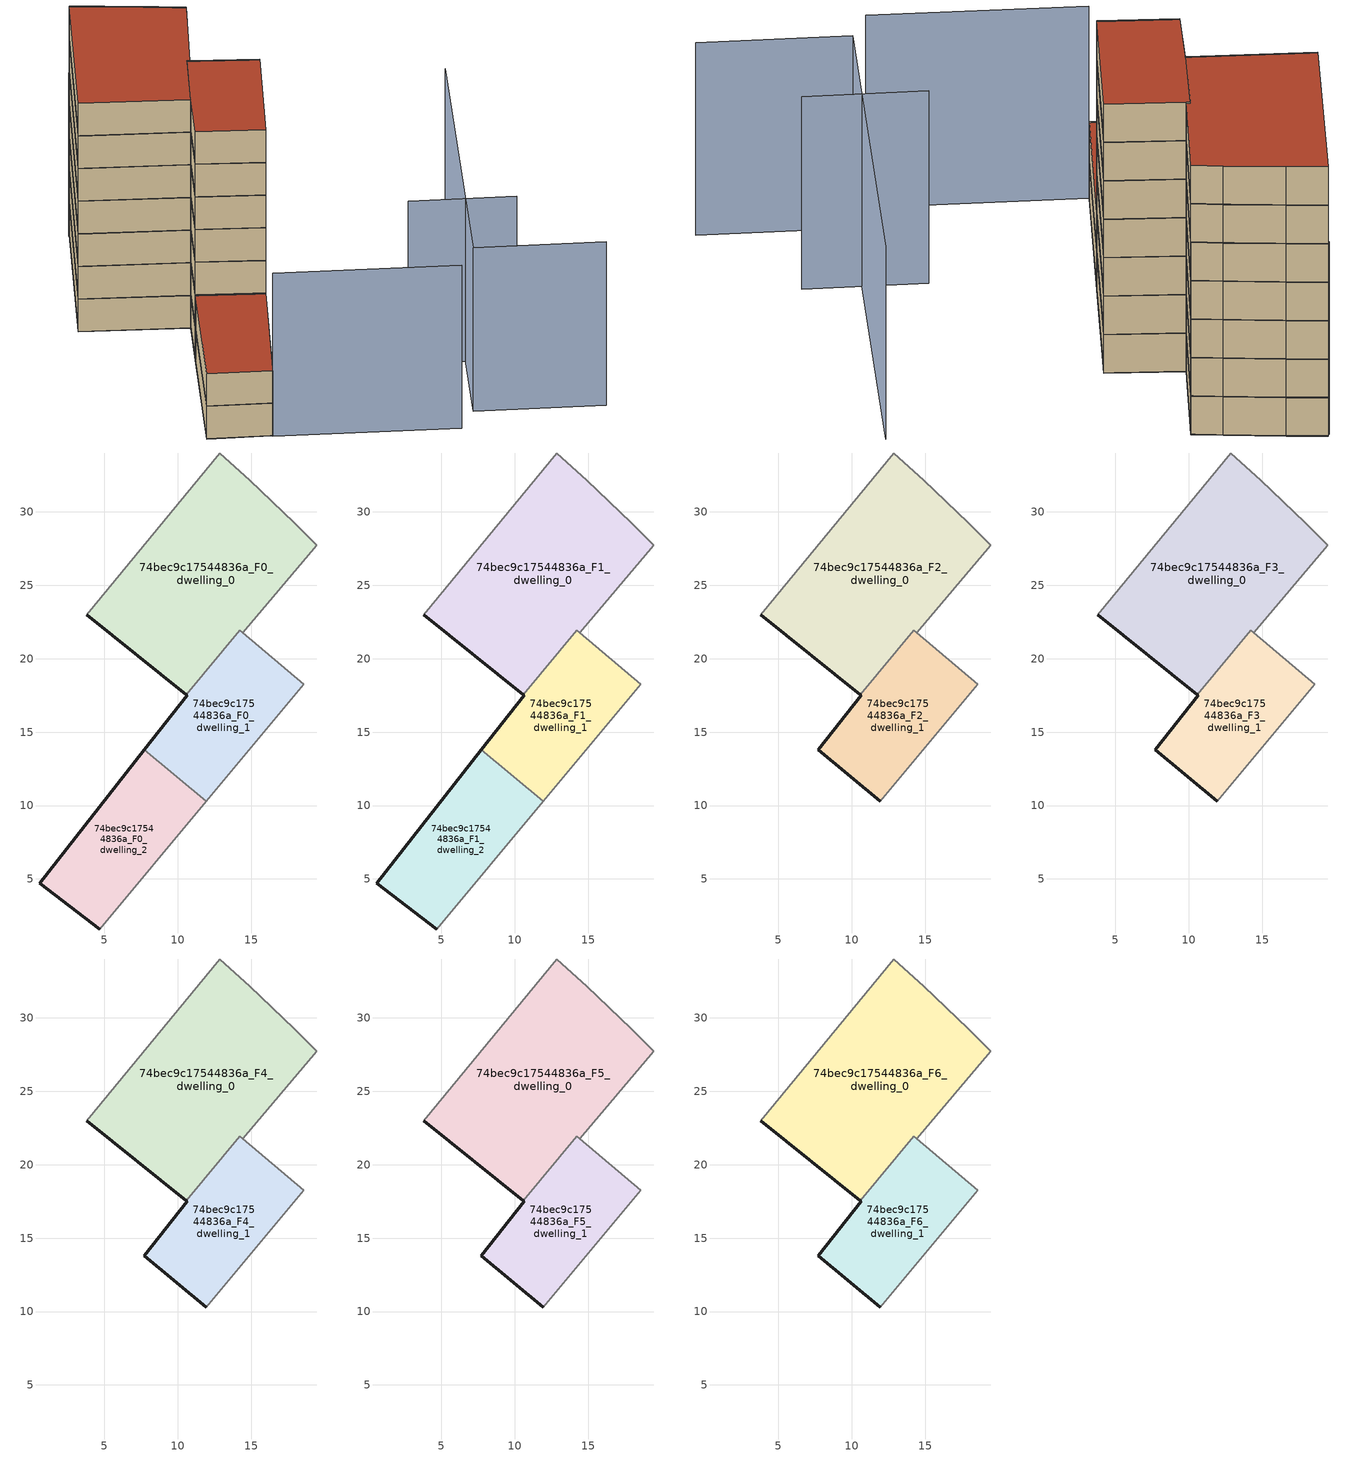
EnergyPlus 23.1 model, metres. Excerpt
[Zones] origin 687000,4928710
74bec9c17544836a_F0_dwelling_0
 floor ground (EU_floor_Construction): 14.43,21.78 19.47,27.75 17.95,29.25 14.93,32.14 12.88,34.01 3.8,23.01 10.6,17.55 14.23,21.94 z0
 wall outside (EU_wall_Construction): 10.6,17.55 3.8,23.01 z0:3
 wall adiabatic (EU_wall_Construction): 3.8,23.01 12.88,34.01 14.93,32.14 17.95,29.25 19.47,27.75 14.43,21.78 14.23,21.94 z0:3
 wall to 74bec9c17544836a_F0_dwelling_1 (EU_wall_Construction): 14.23,21.94 10.61,17.55 z0:3
74bec9c17544836a_F0_dwelling_1
 floor ground (EU_floor_Construction): 11.96,10.31 18.59,18.27 14.43,21.77 14.23,21.94 10.6,17.55 10.65,17.52 7.73,13.8 z0
 wall outside (EU_wall_Construction): 7.73,13.8 10.65,17.52 10.6,17.55 z0:3
 wall adiabatic (EU_wall_Construction): 14.23,21.94 14.43,21.77 18.59,18.27 11.96,10.31 z0:3
 wall to 74bec9c17544836a_F0_dwelling_2 (EU_wall_Construction): 11.96,10.31 7.73,13.8 z0:3
74bec9c17544836a_F0_dwelling_2
 floor ground (EU_floor_Construction): 4.71,1.59 11.96,10.31 7.73,13.8 0.62,4.72 z0
 wall outside (EU_wall_Construction): 4.71,1.59 0.62,4.72 7.73,13.8 z0:3
 wall adiabatic (EU_wall_Construction): 11.96,10.31 4.71,1.59 z0:3
74bec9c17544836a_F1_dwelling_0
 floor to 74bec9c17544836a_F0_dwelling_0 (EU_floor_Construction): 14.43,21.78 19.47,27.75 17.95,29.25 14.93,32.14 12.88,34.01 3.8,23.01 10.6,17.55 14.23,21.94 z3
 wall outside (EU_wall_Construction): 10.6,17.55 3.8,23.01 z3:6
 wall adiabatic (EU_wall_Construction): 3.8,23.01 12.88,34.01 14.93,32.14 17.95,29.25 19.47,27.75 14.43,21.78 14.23,21.94 z3:6
 wall to 74bec9c17544836a_F1_dwelling_1 (EU_wall_Construction): 14.23,21.94 10.61,17.55 z3:6
74bec9c17544836a_F1_dwelling_1
 floor to 74bec9c17544836a_F0_dwelling_1 (EU_floor_Construction): 11.96,10.31 18.59,18.27 14.43,21.77 14.23,21.94 10.6,17.55 10.65,17.52 7.73,13.8 z3
 wall outside (EU_wall_Construction): 7.73,13.8 10.65,17.52 10.6,17.55 z3:6
 wall adiabatic (EU_wall_Construction): 14.23,21.94 14.43,21.77 18.59,18.27 11.96,10.31 z3:6
 wall to 74bec9c17544836a_F1_dwelling_2 (EU_wall_Construction): 11.96,10.31 7.73,13.8 z3:6
74bec9c17544836a_F1_dwelling_2
 floor to 74bec9c17544836a_F0_dwelling_2 (EU_floor_Construction): 4.71,1.59 11.96,10.31 7.73,13.8 0.62,4.72 z3
 wall outside (EU_wall_Construction): 4.71,1.59 0.62,4.72 7.73,13.8 z3:6
 wall adiabatic (EU_wall_Construction): 11.96,10.31 4.71,1.59 z3:6
 roof outside (EU_roof_Construction): 11.96,10.31 4.71,1.59 0.62,4.72 7.73,13.8 z6
74bec9c17544836a_F2_dwelling_0
 floor to 74bec9c17544836a_F1_dwelling_0 (EU_floor_Construction): 14.43,21.78 19.47,27.75 17.95,29.25 14.93,32.14 12.88,34.01 3.8,23.01 10.6,17.55 14.23,21.94 z6
 wall outside (EU_wall_Construction): 10.6,17.55 3.8,23.01 z6:9
 wall adiabatic (EU_wall_Construction): 3.8,23.01 12.88,34.01 14.93,32.14 17.95,29.25 19.47,27.75 14.43,21.78 14.23,21.94 z6:9
 wall to 74bec9c17544836a_F2_dwelling_1 (EU_wall_Construction): 14.23,21.94 10.61,17.55 z6:9
74bec9c17544836a_F2_dwelling_1
 floor to 74bec9c17544836a_F1_dwelling_1 (EU_floor_Construction): 11.96,10.31 18.59,18.27 14.43,21.77 14.23,21.94 10.6,17.55 10.65,17.52 7.73,13.8 z6
 wall outside (EU_wall_Construction): 11.96,10.31 7.73,13.8 10.65,17.52 10.6,17.55 z6:9
 wall adiabatic (EU_wall_Construction): 14.23,21.94 14.43,21.77 18.59,18.27 11.96,10.31 z6:9
74bec9c17544836a_F3_dwelling_0
 floor to 74bec9c17544836a_F2_dwelling_0 (EU_floor_Construction): 14.43,21.78 19.47,27.75 17.95,29.25 14.93,32.14 12.88,34.01 3.8,23.01 10.6,17.55 14.23,21.94 z9
 wall outside (EU_wall_Construction): 10.6,17.55 3.8,23.01 z9:12
 wall adiabatic (EU_wall_Construction): 3.8,23.01 12.88,34.01 14.93,32.14 17.95,29.25 19.47,27.75 14.43,21.78 14.23,21.94 z9:12
 wall to 74bec9c17544836a_F3_dwelling_1 (EU_wall_Construction): 14.23,21.94 10.61,17.55 z9:12
74bec9c17544836a_F3_dwelling_1
 floor to 74bec9c17544836a_F2_dwelling_1 (EU_floor_Construction): 11.96,10.31 18.59,18.27 14.43,21.77 14.23,21.94 10.6,17.55 10.65,17.52 7.73,13.8 z9
 wall outside (EU_wall_Construction): 11.96,10.31 7.73,13.8 10.65,17.52 10.6,17.55 z9:12
 wall adiabatic (EU_wall_Construction): 14.23,21.94 14.43,21.77 18.59,18.27 11.96,10.31 z9:12
74bec9c17544836a_F4_dwelling_0
 floor to 74bec9c17544836a_F3_dwelling_0 (EU_floor_Construction): 14.43,21.78 19.47,27.75 17.95,29.25 14.93,32.14 12.88,34.01 3.8,23.01 10.6,17.55 14.23,21.94 z12
 wall outside (EU_wall_Construction): 10.6,17.55 3.8,23.01 z12:15
 wall adiabatic (EU_wall_Construction): 3.8,23.01 12.88,34.01 14.93,32.14 17.95,29.25 19.47,27.75 14.43,21.78 14.23,21.94 z12:15
 wall to 74bec9c17544836a_F4_dwelling_1 (EU_wall_Construction): 14.23,21.94 10.61,17.55 z12:15
74bec9c17544836a_F4_dwelling_1
 floor to 74bec9c17544836a_F3_dwelling_1 (EU_floor_Construction): 11.96,10.31 18.59,18.27 14.43,21.77 14.23,21.94 10.6,17.55 10.65,17.52 7.73,13.8 z12
 wall outside (EU_wall_Construction): 11.96,10.31 7.73,13.8 10.65,17.52 10.6,17.55 z12:15
 wall adiabatic (EU_wall_Construction): 14.23,21.94 14.43,21.77 18.59,18.27 11.96,10.31 z12:15
74bec9c17544836a_F5_dwelling_0
 floor to 74bec9c17544836a_F4_dwelling_0 (EU_floor_Construction): 14.43,21.78 19.47,27.75 17.95,29.25 14.93,32.14 12.88,34.01 3.8,23.01 10.6,17.55 14.23,21.94 z15
 wall outside (EU_wall_Construction): 10.6,17.55 3.8,23.01 z15:18
 wall adiabatic (EU_wall_Construction): 3.8,23.01 12.88,34.01 14.93,32.14 17.95,29.25 19.47,27.75 14.43,21.78 14.23,21.94 z15:18
 wall to 74bec9c17544836a_F5_dwelling_1 (EU_wall_Construction): 14.23,21.94 10.61,17.55 z15:18
74bec9c17544836a_F5_dwelling_1
 floor to 74bec9c17544836a_F4_dwelling_1 (EU_floor_Construction): 11.96,10.31 18.59,18.27 14.43,21.77 14.23,21.94 10.6,17.55 10.65,17.52 7.73,13.8 z15
 wall outside (EU_wall_Construction): 11.96,10.31 7.73,13.8 10.65,17.52 10.6,17.55 z15:18
 wall adiabatic (EU_wall_Construction): 14.23,21.94 14.43,21.77 18.59,18.27 11.96,10.31 z15:18
74bec9c17544836a_F6_dwelling_0
 floor to 74bec9c17544836a_F5_dwelling_0 (EU_floor_Construction): 14.43,21.78 19.47,27.75 17.95,29.25 14.93,32.14 12.88,34.01 3.8,23.01 10.6,17.55 14.23,21.94 z18
 wall outside (EU_wall_Construction): 10.6,17.55 3.8,23.01 z18:21
 wall adiabatic (EU_wall_Construction): 3.8,23.01 12.88,34.01 14.93,32.14 17.95,29.25 19.47,27.75 14.43,21.78 14.23,21.94 z18:21
 wall to 74bec9c17544836a_F6_dwelling_1 (EU_wall_Construction): 14.23,21.94 10.61,17.55 z18:21
 roof outside (EU_roof_Construction): 14.93,32.14 17.95,29.25 19.47,27.75 14.43,21.78 14.23,21.94 10.6,17.55 3.8,23.01 12.88,34.01 z21
74bec9c17544836a_F6_dwelling_1
 floor to 74bec9c17544836a_F5_dwelling_1 (EU_floor_Construction): 11.96,10.31 18.59,18.27 14.43,21.77 14.23,21.94 10.6,17.55 10.65,17.52 7.73,13.8 z18
 wall outside (EU_wall_Construction): 11.96,10.31 7.73,13.8 10.65,17.52 10.6,17.55 z18:21
 wall adiabatic (EU_wall_Construction): 14.23,21.94 14.43,21.77 18.59,18.27 11.96,10.31 z18:21
 roof outside (EU_roof_Construction): 18.59,18.27 11.96,10.31 7.73,13.8 10.65,17.52 10.6,17.55 14.23,21.94 14.43,21.77 z21
shading: 26.94,-12.59 18.7,-6.24 / 18.7,-6.24 34.74,14.57 / 16.33,-7.53 4.67,1.54 / 26.29,-2.92 19.59,2.21 / 18.51,18.19 14.31,21.88 / 19.47,27.75 12.68,33.87 z0:15
[Building]
EU S2 Campaign: North Axis=0; Terrain=City; Solar Distribution=FullExterior
[Site:Location]
Bologna: Latitude=44.5; Longitude=11.25; Time Zone=1; Elevation=37
[SizingPeriod:WeatherFileDays]
AnnualSizingPeriod: Begin Month=1; Begin Day of Month=1; End Month=12; End Day of Month=31; Day of Week for Start Day=Monday; Use Weather File Daylight Saving Period=No; Use Weather File Rain and Snow Indicators=No
[MATERIAL]
EU_InternalMass_Material: Roughness=MediumRough; Thickness=0.1; Conductivity=1; Density=1800; Specific Heat=900; Thermal Absorptance=0.9; Solar Absorptance=0.7; Visible Absorptance=0.7
[MATERIAL:NOMASS] Roughness=MediumRough; Thermal Absorptance=0.9; Solar Absorptance=0.7; Visible Absorptance=0.7
Name | Thermal Resistance
EU_wall_NoMass | 0.905828
EU_roof_NoMass | 0.37593
EU_floor_NoMass | 0.67114
[CONSTRUCTION]
EU_wall_Construction: EU_wall_NoMass
EU_roof_Construction: EU_roof_NoMass
EU_floor_Construction: EU_floor_NoMass
EU_InternalMass_Construction: EU_InternalMass_Material
[ZONE] Type=1; Multiplier=1; Ceiling Height=autocalculate; Floor Area=autocalculate; Part of Total Floor Area=Yes
Name | Volume
74bec9c17544836a_F0_dwelling_0 | 372.125
74bec9c17544836a_F1_dwelling_0; 74bec9c17544836a_F2_dwelling_0; 74bec9c17544836a_F3_dwelling_0; 74bec9c17544836a_F4_dwelling_0; 74bec9c17544836a_F5_dwelling_0; 74bec9c17544836a_F6_dwelling_0 | 372.126
74bec9c17544836a_F0_dwelling_1 | 175.305
74bec9c17544836a_F1_dwelling_1; 74bec9c17544836a_F2_dwelling_1; 74bec9c17544836a_F3_dwelling_1; 74bec9c17544836a_F4_dwelling_1; 74bec9c17544836a_F5_dwelling_1; 74bec9c17544836a_F6_dwelling_1 | 175.307
74bec9c17544836a_F0_dwelling_2 | 182.486
74bec9c17544836a_F1_dwelling_2 | 182.487
[INTERNALMASS] Construction=EU_InternalMass_Construction
Name | Zone or ZoneList | Surface Area
74bec9c17544836a_F0_dwelling_0_EU_InternalMass | 74bec9c17544836a_F0_dwelling_0 | 124.042
74bec9c17544836a_F0_dwelling_1_EU_InternalMass | 74bec9c17544836a_F0_dwelling_1 | 58.435
74bec9c17544836a_F0_dwelling_2_EU_InternalMass | 74bec9c17544836a_F0_dwelling_2 | 60.8289
74bec9c17544836a_F1_dwelling_0_EU_InternalMass | 74bec9c17544836a_F1_dwelling_0 | 124.042
74bec9c17544836a_F1_dwelling_1_EU_InternalMass | 74bec9c17544836a_F1_dwelling_1 | 58.435
74bec9c17544836a_F1_dwelling_2_EU_InternalMass | 74bec9c17544836a_F1_dwelling_2 | 60.8289
74bec9c17544836a_F2_dwelling_0_EU_InternalMass | 74bec9c17544836a_F2_dwelling_0 | 121.659
74bec9c17544836a_F2_dwelling_1_EU_InternalMass | 74bec9c17544836a_F2_dwelling_1 | 121.656
74bec9c17544836a_F3_dwelling_0_EU_InternalMass | 74bec9c17544836a_F3_dwelling_0 | 121.659
74bec9c17544836a_F3_dwelling_1_EU_InternalMass | 74bec9c17544836a_F3_dwelling_1 | 121.656
74bec9c17544836a_F4_dwelling_0_EU_InternalMass | 74bec9c17544836a_F4_dwelling_0 | 121.659
74bec9c17544836a_F4_dwelling_1_EU_InternalMass | 74bec9c17544836a_F4_dwelling_1 | 121.656
74bec9c17544836a_F5_dwelling_0_EU_InternalMass | 74bec9c17544836a_F5_dwelling_0 | 121.659
74bec9c17544836a_F5_dwelling_1_EU_InternalMass | 74bec9c17544836a_F5_dwelling_1 | 121.656
74bec9c17544836a_F6_dwelling_0_EU_InternalMass | 74bec9c17544836a_F6_dwelling_0 | 121.659
74bec9c17544836a_F6_dwelling_1_EU_InternalMass | 74bec9c17544836a_F6_dwelling_1 | 121.656
[OTHEREQUIPMENT] Fuel Type=Electricity; Design Level Calculation Method=Watts/Area; Power per Zone Floor Area=1; Fraction Latent=0; Fraction Radiant=0; Fraction Lost=0; Carbon Dioxide Generation Rate=0; EndUse Subcategory=EU_Step8_InternalGains
Name | Zone or ZoneList or Space or SpaceList | Schedule
EU_Step8_InternalGain_74bec9c17544836a_F0_dwelling_0_f000 | 74bec9c17544836a_F0_dwelling_0 | EU_Step8_GainSchedule_74bec9c17544836a_F0_dwelling_0_f000
EU_Step8_InternalGain_74bec9c17544836a_F0_dwelling_1_f000 | 74bec9c17544836a_F0_dwelling_1 | EU_Step8_GainSchedule_74bec9c17544836a_F0_dwelling_1_f000
EU_Step8_InternalGain_74bec9c17544836a_F0_dwelling_2_f000 | 74bec9c17544836a_F0_dwelling_2 | EU_Step8_GainSchedule_74bec9c17544836a_F0_dwelling_2_f000
EU_Step8_InternalGain_74bec9c17544836a_F1_dwelling_0_f000 | 74bec9c17544836a_F1_dwelling_0 | EU_Step8_GainSchedule_74bec9c17544836a_F1_dwelling_0_f000
EU_Step8_InternalGain_74bec9c17544836a_F1_dwelling_1_f000 | 74bec9c17544836a_F1_dwelling_1 | EU_Step8_GainSchedule_74bec9c17544836a_F1_dwelling_1_f000
EU_Step8_InternalGain_74bec9c17544836a_F1_dwelling_2_f000 | 74bec9c17544836a_F1_dwelling_2 | EU_Step8_GainSchedule_74bec9c17544836a_F1_dwelling_2_f000
EU_Step8_InternalGain_74bec9c17544836a_F2_dwelling_0_f000 | 74bec9c17544836a_F2_dwelling_0 | EU_Step8_GainSchedule_74bec9c17544836a_F2_dwelling_0_f000
EU_Step8_InternalGain_74bec9c17544836a_F2_dwelling_1_f000 | 74bec9c17544836a_F2_dwelling_1 | EU_Step8_GainSchedule_74bec9c17544836a_F2_dwelling_1_f000
EU_Step8_InternalGain_74bec9c17544836a_F3_dwelling_0_f000 | 74bec9c17544836a_F3_dwelling_0 | EU_Step8_GainSchedule_74bec9c17544836a_F3_dwelling_0_f000
EU_Step8_InternalGain_74bec9c17544836a_F3_dwelling_1_f000 | 74bec9c17544836a_F3_dwelling_1 | EU_Step8_GainSchedule_74bec9c17544836a_F3_dwelling_1_f000
EU_Step8_InternalGain_74bec9c17544836a_F4_dwelling_0_f000 | 74bec9c17544836a_F4_dwelling_0 | EU_Step8_GainSchedule_74bec9c17544836a_F4_dwelling_0_f000
EU_Step8_InternalGain_74bec9c17544836a_F4_dwelling_1_f000 | 74bec9c17544836a_F4_dwelling_1 | EU_Step8_GainSchedule_74bec9c17544836a_F4_dwelling_1_f000
EU_Step8_InternalGain_74bec9c17544836a_F5_dwelling_0_f000 | 74bec9c17544836a_F5_dwelling_0 | EU_Step8_GainSchedule_74bec9c17544836a_F5_dwelling_0_f000
EU_Step8_InternalGain_74bec9c17544836a_F5_dwelling_1_f000 | 74bec9c17544836a_F5_dwelling_1 | EU_Step8_GainSchedule_74bec9c17544836a_F5_dwelling_1_f000
EU_Step8_InternalGain_74bec9c17544836a_F6_dwelling_0_f000 | 74bec9c17544836a_F6_dwelling_0 | EU_Step8_GainSchedule_74bec9c17544836a_F6_dwelling_0_f000
EU_Step8_InternalGain_74bec9c17544836a_F6_dwelling_1_f000 | 74bec9c17544836a_F6_dwelling_1 | EU_Step8_GainSchedule_74bec9c17544836a_F6_dwelling_1_f000
[ZONEVENTILATION:DESIGNFLOWRATE] Schedule=EU_AlwaysOn; Design Flow Rate Calculation Method=AirChanges/Hour; Air Changes per Hour=0.73129; Ventilation Type=Natural; Fan Pressure Rise=0; Fan Total Efficiency=1; Constant Term Coefficient=1; Temperature Term Coefficient=0; Velocity Term Coefficient=0; Velocity Squared Term Coefficient=0; Minimum Indoor Temperature=-100; Maximum Indoor Temperature=100; Delta Temperature=-100; Minimum Outdoor Temperature=-100; Maximum Outdoor Temperature=100; Maximum Wind Speed=40
Name | Zone or ZoneList or Space or SpaceList
EU_ConstantAir_74bec9c17544836a_F0_dwelling_0 | 74bec9c17544836a_F0_dwelling_0
EU_ConstantAir_74bec9c17544836a_F0_dwelling_1 | 74bec9c17544836a_F0_dwelling_1
EU_ConstantAir_74bec9c17544836a_F0_dwelling_2 | 74bec9c17544836a_F0_dwelling_2
EU_ConstantAir_74bec9c17544836a_F1_dwelling_0 | 74bec9c17544836a_F1_dwelling_0
EU_ConstantAir_74bec9c17544836a_F1_dwelling_1 | 74bec9c17544836a_F1_dwelling_1
EU_ConstantAir_74bec9c17544836a_F1_dwelling_2 | 74bec9c17544836a_F1_dwelling_2
EU_ConstantAir_74bec9c17544836a_F2_dwelling_0 | 74bec9c17544836a_F2_dwelling_0
EU_ConstantAir_74bec9c17544836a_F2_dwelling_1 | 74bec9c17544836a_F2_dwelling_1
EU_ConstantAir_74bec9c17544836a_F3_dwelling_0 | 74bec9c17544836a_F3_dwelling_0
EU_ConstantAir_74bec9c17544836a_F3_dwelling_1 | 74bec9c17544836a_F3_dwelling_1
EU_ConstantAir_74bec9c17544836a_F4_dwelling_0 | 74bec9c17544836a_F4_dwelling_0
EU_ConstantAir_74bec9c17544836a_F4_dwelling_1 | 74bec9c17544836a_F4_dwelling_1
EU_ConstantAir_74bec9c17544836a_F5_dwelling_0 | 74bec9c17544836a_F5_dwelling_0
EU_ConstantAir_74bec9c17544836a_F5_dwelling_1 | 74bec9c17544836a_F5_dwelling_1
EU_ConstantAir_74bec9c17544836a_F6_dwelling_0 | 74bec9c17544836a_F6_dwelling_0
EU_ConstantAir_74bec9c17544836a_F6_dwelling_1 | 74bec9c17544836a_F6_dwelling_1
[HVACTEMPLATE:THERMOSTAT] Constant Heating Setpoint=20; Constant Cooling Setpoint=50
EU_HeatOnly_74bec9c17544836a_F0_dwelling_0; EU_HeatOnly_74bec9c17544836a_F0_dwelling_1; EU_HeatOnly_74bec9c17544836a_F0_dwelling_2; EU_HeatOnly_74bec9c17544836a_F1_dwelling_0; EU_HeatOnly_74bec9c17544836a_F1_dwelling_1; EU_HeatOnly_74bec9c17544836a_F1_dwelling_2; EU_HeatOnly_74bec9c17544836a_F2_dwelling_0; EU_HeatOnly_74bec9c17544836a_F2_dwelling_1; EU_HeatOnly_74bec9c17544836a_F3_dwelling_0; EU_HeatOnly_74bec9c17544836a_F3_dwelling_1; EU_HeatOnly_74bec9c17544836a_F4_dwelling_0; EU_HeatOnly_74bec9c17544836a_F4_dwelling_1; EU_HeatOnly_74bec9c17544836a_F5_dwelling_0; EU_HeatOnly_74bec9c17544836a_F5_dwelling_1; EU_HeatOnly_74bec9c17544836a_F6_dwelling_0; EU_HeatOnly_74bec9c17544836a_F6_dwelling_1
[HVACTEMPLATE:ZONE:IDEALLOADSAIRSYSTEM] System Availability Schedule=EU_AlwaysOn; Maximum Heating Supply Air Temperature=50; Minimum Cooling Supply Air Temperature=13; Maximum Heating Supply Air Humidity Ratio=0.0156; Minimum Cooling Supply Air Humidity Ratio=0.0077; Heating Limit=NoLimit; Cooling Limit=NoLimit; Heating Availability Schedule=EU_AlwaysOn; Cooling Availability Schedule=EU_CoolingOff; Dehumidification Control Type=ConstantSensibleHeatRatio; Cooling Sensible Heat Ratio=0.7; Dehumidification Setpoint=60; Humidification Control Type=None; Humidification Setpoint=30; Outdoor Air Method=None; Outdoor Air Flow Rate per Person=0.00944; Outdoor Air Flow Rate per Zone Floor Area=0; Outdoor Air Flow Rate per Zone=0; Demand Controlled Ventilation Type=None; Outdoor Air Economizer Type=NoEconomizer; Heat Recovery Type=None; Sensible Heat Recovery Effectiveness=0.7; Latent Heat Recovery Effectiveness=0.65
Name | Template Thermostat
74bec9c17544836a_F0_dwelling_0 | EU_HeatOnly_74bec9c17544836a_F0_dwelling_0
74bec9c17544836a_F0_dwelling_1 | EU_HeatOnly_74bec9c17544836a_F0_dwelling_1
74bec9c17544836a_F0_dwelling_2 | EU_HeatOnly_74bec9c17544836a_F0_dwelling_2
74bec9c17544836a_F1_dwelling_0 | EU_HeatOnly_74bec9c17544836a_F1_dwelling_0
74bec9c17544836a_F1_dwelling_1 | EU_HeatOnly_74bec9c17544836a_F1_dwelling_1
74bec9c17544836a_F1_dwelling_2 | EU_HeatOnly_74bec9c17544836a_F1_dwelling_2
74bec9c17544836a_F2_dwelling_0 | EU_HeatOnly_74bec9c17544836a_F2_dwelling_0
74bec9c17544836a_F2_dwelling_1 | EU_HeatOnly_74bec9c17544836a_F2_dwelling_1
74bec9c17544836a_F3_dwelling_0 | EU_HeatOnly_74bec9c17544836a_F3_dwelling_0
74bec9c17544836a_F3_dwelling_1 | EU_HeatOnly_74bec9c17544836a_F3_dwelling_1
74bec9c17544836a_F4_dwelling_0 | EU_HeatOnly_74bec9c17544836a_F4_dwelling_0
74bec9c17544836a_F4_dwelling_1 | EU_HeatOnly_74bec9c17544836a_F4_dwelling_1
74bec9c17544836a_F5_dwelling_0 | EU_HeatOnly_74bec9c17544836a_F5_dwelling_0
74bec9c17544836a_F5_dwelling_1 | EU_HeatOnly_74bec9c17544836a_F5_dwelling_1
74bec9c17544836a_F6_dwelling_0 | EU_HeatOnly_74bec9c17544836a_F6_dwelling_0
74bec9c17544836a_F6_dwelling_1 | EU_HeatOnly_74bec9c17544836a_F6_dwelling_1
[SIZING:ZONE] Zone Cooling Design Supply Air Temperature Input Method=SupplyAirTemperature; Zone Cooling Design Supply Air Temperature=13; Zone Heating Design Supply Air Temperature Input Method=SupplyAirTemperature; Zone Heating Design Supply Air Temperature=50; Zone Cooling Design Supply Air Humidity Ratio=0.008; Zone Heating Design Supply Air Humidity Ratio=0.008; Cooling Design Air Flow Method=DesignDay; Cooling Design Air Flow Rate=0; Cooling Minimum Air Flow per Zone Floor Area=0.000762; Cooling Minimum Air Flow=0; Cooling Minimum Air Flow Fraction=0.2; Heating Design Air Flow Method=DesignDay; Heating Design Air Flow Rate=0; Heating Maximum Air Flow per Zone Floor Area=0.002032; Heating Maximum Air Flow=0.141576; Heating Maximum Air Flow Fraction=0.3; Account for Dedicated Outdoor Air System=No; Dedicated Outdoor Air System Control Strategy=NeutralSupplyAir; Dedicated Outdoor Air Low Setpoint Temperature for Design=autosize; Dedicated Outdoor Air High Setpoint Temperature for Design=autosize; Zone Load Sizing Method=Sensible Load Only No Latent Load; Zone Latent Cooling Design Supply Air Humidity Ratio Input Method=HumidityRatioDifference; Zone Cooling Design Supply Air Humidity Ratio Difference=0.005; Zone Latent Heating Design Supply Air Humidity Ratio Input Method=HumidityRatioDifference; Zone Humidification Design Supply Air Humidity Ratio Difference=0.005
74bec9c17544836a_F0_dwelling_0; 74bec9c17544836a_F0_dwelling_1; 74bec9c17544836a_F0_dwelling_2; 74bec9c17544836a_F1_dwelling_0; 74bec9c17544836a_F1_dwelling_1; 74bec9c17544836a_F1_dwelling_2; 74bec9c17544836a_F2_dwelling_0; 74bec9c17544836a_F2_dwelling_1; 74bec9c17544836a_F3_dwelling_0; 74bec9c17544836a_F3_dwelling_1; 74bec9c17544836a_F4_dwelling_0; 74bec9c17544836a_F4_dwelling_1; 74bec9c17544836a_F5_dwelling_0; 74bec9c17544836a_F5_dwelling_1; 74bec9c17544836a_F6_dwelling_0; 74bec9c17544836a_F6_dwelling_1
[SCHEDULE:CONSTANT]
Name | Hourly Value
EU_AlwaysOn | 1
EU_CoolingOff | 0
[SCHEDULE:FILE] Column Number=1; Rows to Skip at Top=0; Number of Hours of Data=8760; Column Separator=Comma; Interpolate to Timestep=No; Minutes per Item=60; Adjust Schedule for Daylight Savings=Yes
Name | File
EU_Step8_GainSchedule_74bec9c17544836a_F0_dwelling_0_f000 | ../../schedules/74bec9c17544836a/74bec9c17544836a_F0_dwelling_0_f000_gain.csv
EU_Step8_GainSchedule_74bec9c17544836a_F0_dwelling_1_f000 | ../../schedules/74bec9c17544836a/74bec9c17544836a_F0_dwelling_1_f000_gain.csv
EU_Step8_GainSchedule_74bec9c17544836a_F0_dwelling_2_f000 | ../../schedules/74bec9c17544836a/74bec9c17544836a_F0_dwelling_2_f000_gain.csv
EU_Step8_GainSchedule_74bec9c17544836a_F1_dwelling_0_f000 | ../../schedules/74bec9c17544836a/74bec9c17544836a_F1_dwelling_0_f000_gain.csv
EU_Step8_GainSchedule_74bec9c17544836a_F1_dwelling_1_f000 | ../../schedules/74bec9c17544836a/74bec9c17544836a_F1_dwelling_1_f000_gain.csv
EU_Step8_GainSchedule_74bec9c17544836a_F1_dwelling_2_f000 | ../../schedules/74bec9c17544836a/74bec9c17544836a_F1_dwelling_2_f000_gain.csv
EU_Step8_GainSchedule_74bec9c17544836a_F2_dwelling_0_f000 | ../../schedules/74bec9c17544836a/74bec9c17544836a_F2_dwelling_0_f000_gain.csv
EU_Step8_GainSchedule_74bec9c17544836a_F2_dwelling_1_f000 | ../../schedules/74bec9c17544836a/74bec9c17544836a_F2_dwelling_1_f000_gain.csv
EU_Step8_GainSchedule_74bec9c17544836a_F3_dwelling_0_f000 | ../../schedules/74bec9c17544836a/74bec9c17544836a_F3_dwelling_0_f000_gain.csv
EU_Step8_GainSchedule_74bec9c17544836a_F3_dwelling_1_f000 | ../../schedules/74bec9c17544836a/74bec9c17544836a_F3_dwelling_1_f000_gain.csv
EU_Step8_GainSchedule_74bec9c17544836a_F4_dwelling_0_f000 | ../../schedules/74bec9c17544836a/74bec9c17544836a_F4_dwelling_0_f000_gain.csv
EU_Step8_GainSchedule_74bec9c17544836a_F4_dwelling_1_f000 | ../../schedules/74bec9c17544836a/74bec9c17544836a_F4_dwelling_1_f000_gain.csv
EU_Step8_GainSchedule_74bec9c17544836a_F5_dwelling_0_f000 | ../../schedules/74bec9c17544836a/74bec9c17544836a_F5_dwelling_0_f000_gain.csv
EU_Step8_GainSchedule_74bec9c17544836a_F5_dwelling_1_f000 | ../../schedules/74bec9c17544836a/74bec9c17544836a_F5_dwelling_1_f000_gain.csv
EU_Step8_GainSchedule_74bec9c17544836a_F6_dwelling_0_f000 | ../../schedules/74bec9c17544836a/74bec9c17544836a_F6_dwelling_0_f000_gain.csv
EU_Step8_GainSchedule_74bec9c17544836a_F6_dwelling_1_f000 | ../../schedules/74bec9c17544836a/74bec9c17544836a_F6_dwelling_1_f000_gain.csv
